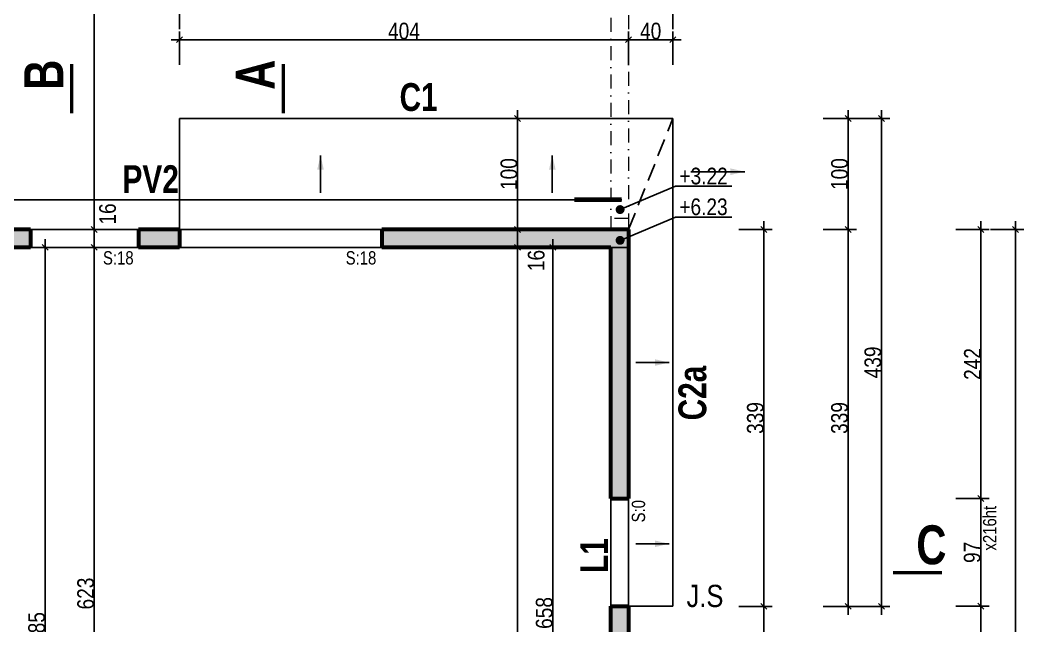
# Model space of a CAD drawing. Header units: centimetres. Extents: x 74297 to 80237, y -23027 to -18827.
# Drawn here: x 76307 to 77211, y -21687 to -21142 of the extents above; entities that cross this region are included whole.
import ezdxf
from ezdxf.enums import TextEntityAlignment as Align

# ---------------------------------------------------------------- set-up
doc = ezdxf.new("R2010")
doc.units = ezdxf.units.CM
doc.header["$LTSCALE"] = 0.5
doc.linetypes.add('CACHE2', pattern=[4.7625, 3.175, -1.5875])
doc.linetypes.add('TIRETPTX2', pattern=[50.8, 25.4, -12.7, 0, -12.7])
doc.layers.get('DEFPOINTS').update_dxf_attribs({"linetype": 'CONTINUOUS'})
for name, color, linetype in [('01_cote_gen', 4, 'CONTINUOUS'), ('01_linteaux', 2, 'CONTINUOUS'), ('01_poch_murs', 253, 'CONTINUOUS'), ('01_poch_poteaux', 250, 'CONTINUOUS'), ('01_texte', 230, 'CONTINUOUS'), ('AA_COTES', 2, 'CONTINUOUS')]:
    doc.layers.add(name, color=color, linetype=linetype)
doc.layers.add('01_murs_coup', color=5, linetype='CONTINUOUS', lineweight=60)
doc.layers.add('01_tram_axes', color=2, linetype='TIRETPTX2', lineweight=9)
doc.styles.add('Arial Narrow', font='ARIALN.TTF')
doc.styles.add('impact', font='impact.ttf')
doc.styles.add('MATTE_TXT', font='arial.ttf')
doc.styles.add('STYLE2', font='ARIALN.TTF')
doc.dimstyles.new('JB50', dxfattribs={"dimscale": 0.1, "dimtxt": 150, "dimasz": 15, "dimexe": 0.1, "dimexo": 0.1, "dimgap": 0.09, "dimtad": 1, "dimdec": 1, "dimdsep": 46, "dimtxsty": 'STYLE2', "dimblk1": 'BOND_G', "dimblk2": 'BOND_D', "dimsah": 1, "dimcen": 1.5, "dimdle": 0.01, "dimse1": 1, "dimse2": 1, "dimclrd": 4, "dimclre": 2, "dimclrt": 6, "dimazin": 2, "dimtfac": 2.333333, "dimtdec": 1, "dimtix": 1, "dimtmove": 2, "dimatfit": 3, "dimldrblk": 'BOND_G', "dimfxl": 1, "dimtolj": 1, "dimtzin": 0, "dimarcsym": 0})

# ---------------------------------------------------------------- blocks, each defined once
blk = doc.blocks.new('BOND_G')
at = {"layer": 'AA_COTES', "color": 0}
for p, q in [((0, -5), (0, 15)), ((5, 0), (-5, 0)), ((1.77, 1.77), (-1.77, -1.77))]:
    blk.add_line(p, q, dxfattribs=at)
blk = doc.blocks.new('BOND_D')
at = {"layer": 'AA_COTES', "color": 0}
for p, q in [((5, 0), (-5, 0)), ((-1.77, -1.77), (1.77, 1.77)), ((0, 5), (0, -15))]:
    blk.add_line(p, q, dxfattribs=at)
blk = doc.blocks.new('*D42')
at = {"layer": '01_cote_gen', "color": 4, "lineweight": -2, "ltscale": 2, "transparency": 16777216}
blk.add_line((77171.73, -21670.83), (77171.73, -21763.83), dxfattribs=at)
at = {"layer": 'DEFPOINTS', "color": 0, "ltscale": 2, "transparency": 16777216}
for p in [(77139.9, -21669.33), (77149.23, -21765.33), (77171.73, -21765.33)]:
    blk.add_point(p, dxfattribs=at)
at = {"layer": '01_cote_gen', "color": 4, "lineweight": -2, "ltscale": 2, "transparency": 16777216, "xscale": 1.5, "yscale": 1.5, "zscale": 1.5}
for name, p, rotation in [('BOND_G', (77171.73, -21669.33), 90), ('BOND_D', (77171.73, -21765.33), 270)]:
    blk.add_blockref(name, p, dxfattribs=dict(at, rotation=rotation))
at = {"layer": '01_cote_gen', "color": 6, "ltscale": 2, "transparency": 16777216, "insert": (77164.06, -21717.33), "char_height": 15, "attachment_point": 5, "rotation": 90, "style": 'STYLE2'}
blk.add_mtext('\\A1;96', dxfattribs=at)
blk = doc.blocks.new('*D11')
at = {"layer": '01_cote_gen', "color": 4, "lineweight": -2, "ltscale": 2, "transparency": 16777216}
blk.add_line((77171.73, -21573.83), (77171.73, -21667.83), dxfattribs=at)
at = {"layer": 'DEFPOINTS', "color": 0, "ltscale": 2, "transparency": 16777216}
for p in [(77149.23, -21572.33), (77139.9, -21669.33), (77171.73, -21669.33)]:
    blk.add_point(p, dxfattribs=at)
at = {"layer": '01_cote_gen', "color": 4, "lineweight": -2, "ltscale": 2, "transparency": 16777216, "xscale": 1.5, "yscale": 1.5, "zscale": 1.5}
for name, p, rotation in [('BOND_G', (77171.73, -21572.33), 90), ('BOND_D', (77171.73, -21669.33), 270)]:
    blk.add_blockref(name, p, dxfattribs=dict(at, rotation=rotation))
at = {"layer": '01_cote_gen', "color": 6, "ltscale": 2, "transparency": 16777216, "insert": (77164.06, -21620.83), "char_height": 15, "attachment_point": 5, "rotation": 90, "style": 'STYLE2'}
blk.add_mtext('\\A1;97', dxfattribs=at)
blk = doc.blocks.new('*D7')
at = {"layer": '01_cote_gen', "color": 4, "lineweight": -2, "transparency": 16777216}
blk.add_line((77171.73, -21331.79), (77171.73, -21570.83), dxfattribs=at)
at = {"layer": 'DEFPOINTS', "color": 0, "transparency": 16777216}
for p in [(77164.23, -21330.29), (77149.23, -21572.33), (77171.73, -21572.33)]:
    blk.add_point(p, dxfattribs=at)
at = {"layer": '01_cote_gen', "color": 4, "lineweight": -2, "transparency": 16777216, "xscale": 1.5, "yscale": 1.5, "zscale": 1.5}
for name, p, rotation in [('BOND_G', (77171.73, -21330.29), 90), ('BOND_D', (77171.73, -21572.33), 270)]:
    blk.add_blockref(name, p, dxfattribs=dict(at, rotation=rotation))
at = {"layer": '01_cote_gen', "color": 6, "transparency": 16777216, "insert": (77164.19, -21451.31), "char_height": 15, "attachment_point": 5, "rotation": 90, "style": 'STYLE2'}
blk.add_mtext('\\A1;242', dxfattribs=at)
blk = doc.blocks.new('*D50')
at = {"layer": '01_cote_gen', "color": 4, "lineweight": -2, "transparency": 16777216}
blk.add_line((76373.96, -21967.89), (76373.96, -21347.89), dxfattribs=at)
at = {"layer": 'DEFPOINTS', "color": 0, "transparency": 16777216}
for p in [(76373.96, -21346.39), (76440.05, -21346.39), (76396.46, -21969.39)]:
    blk.add_point(p, dxfattribs=at)
at = {"layer": '01_cote_gen', "color": 4, "lineweight": -2, "transparency": 16777216, "xscale": 1.5, "yscale": 1.5, "zscale": 1.5}
for name, p, rotation in [('BOND_D', (76373.96, -21346.39), 90), ('BOND_G', (76373.96, -21969.39), 270)]:
    blk.add_blockref(name, p, dxfattribs=dict(at, rotation=rotation))
at = {"layer": '01_cote_gen', "color": 6, "transparency": 16777216, "insert": (76366.3, -21657.89), "char_height": 15, "attachment_point": 5, "rotation": 90, "style": 'STYLE2'}
blk.add_mtext('\\A1;623', dxfattribs=at)
blk = doc.blocks.new('*D51')
at = {"layer": '01_cote_gen', "color": 4, "lineweight": -2, "transparency": 16777216}
blk.add_line((76373.96, -21344.89), (76373.96, -21331.89), dxfattribs=at)
at = {"layer": 'DEFPOINTS', "color": 0, "transparency": 16777216}
for p in [(76373.96, -21330.39), (76489.2, -21330.39), (76489.2, -21346.39)]:
    blk.add_point(p, dxfattribs=at)
at = {"layer": '01_cote_gen', "color": 4, "lineweight": -2, "transparency": 16777216, "xscale": 1.5, "yscale": 1.5, "zscale": 1.5}
for name, p, rotation in [('BOND_D', (76373.96, -21330.39), 90), ('BOND_G', (76373.96, -21346.39), 270)]:
    blk.add_blockref(name, p, dxfattribs=dict(at, rotation=rotation))
at = {"layer": '01_cote_gen', "color": 6, "transparency": 16777216, "insert": (76386.04, -21316.32), "char_height": 15, "attachment_point": 5, "rotation": 90, "style": 'STYLE2'}
blk.add_mtext('\\A1;16', dxfattribs=at)
blk = doc.blocks.new('*D52')
at = {"layer": '01_cote_gen', "color": 4, "lineweight": -2, "transparency": 16777216}
blk.add_line((76373.96, -21328.89), (76373.96, -20758.93), dxfattribs=at)
at = {"layer": 'DEFPOINTS', "color": 0, "transparency": 16777216}
for p in [(76373.96, -20757.43), (76412.41, -20757.43), (76449.46, -21330.39)]:
    blk.add_point(p, dxfattribs=at)
at = {"layer": '01_cote_gen', "color": 4, "lineweight": -2, "transparency": 16777216, "xscale": 1.5, "yscale": 1.5, "zscale": 1.5}
for name, p, rotation in [('BOND_D', (76373.96, -20757.43), 90), ('BOND_G', (76373.96, -21330.39), 270)]:
    blk.add_blockref(name, p, dxfattribs=dict(at, rotation=rotation))
at = {"layer": '01_cote_gen', "color": 6, "transparency": 16777216, "insert": (76366.3, -21043.91), "char_height": 15, "attachment_point": 5, "rotation": 90, "style": 'STYLE2'}
blk.add_mtext('\\A1;573', dxfattribs=at)
blk = doc.blocks.new('*D68')
at = {"layer": '01_cote_gen', "color": 4, "lineweight": -2, "transparency": 16777216}
blk.add_line((76329.88, -21347.89), (76329.88, -22029.89), dxfattribs=at)
at = {"layer": 'DEFPOINTS', "color": 0, "transparency": 16777216}
for p in [(76329.88, -21346.39), (76307.38, -22031.39), (76329.88, -22031.39)]:
    blk.add_point(p, dxfattribs=at)
at = {"layer": '01_cote_gen', "color": 4, "lineweight": -2, "transparency": 16777216, "xscale": 1.5, "yscale": 1.5, "zscale": 1.5}
for name, p, rotation in [('BOND_G', (76329.88, -21346.39), 90), ('BOND_D', (76329.88, -22031.39), 270)]:
    blk.add_blockref(name, p, dxfattribs=dict(at, rotation=rotation))
at = {"layer": '01_cote_gen', "color": 6, "transparency": 16777216, "insert": (76322.21, -21688.89), "char_height": 15, "attachment_point": 5, "rotation": 90, "style": 'STYLE2'}
blk.add_mtext('\\A1;685', dxfattribs=at)
blk = doc.blocks.new('*D104')
at = {"layer": '01_cote_gen', "color": 4, "lineweight": -2, "transparency": 16777216}
blk.add_line((76634.22, -21095.77), (76853.22, -21095.77), dxfattribs=at)
at = {"layer": 'DEFPOINTS', "color": 0, "transparency": 16777216}
for p in [(76854.72, -21095.77), (76632.72, -21141.71), (76854.72, -21246.61)]:
    blk.add_point(p, dxfattribs=at)
at = {"layer": '01_cote_gen', "color": 4, "lineweight": -2, "transparency": 16777216, "xscale": 1.5, "yscale": 1.5, "zscale": 1.5, "rotation": 180}
blk.add_blockref('BOND_G', (76632.72, -21095.77), dxfattribs=at)
at = {"layer": '01_cote_gen', "color": 4, "lineweight": -2, "transparency": 16777216, "xscale": 1.5, "yscale": 1.5, "zscale": 1.5}
blk.add_blockref('BOND_D', (76854.72, -21095.77), dxfattribs=at)
at = {"layer": '01_cote_gen', "color": 6, "transparency": 16777216, "insert": (76743.72, -21088.23), "char_height": 15, "attachment_point": 5, "style": 'STYLE2'}
blk.add_mtext('\\A1;222', dxfattribs=at)
blk = doc.blocks.new('*D106')
at = {"layer": '01_cote_gen', "color": 4, "lineweight": -2, "transparency": 16777216}
for p, q in [((76837.22, -21067.36), (76835.72, -21067.36)), ((76854.72, -21067.36), (76838.72, -21067.36)), ((76856.22, -21067.36), (76857.72, -21067.36))]:
    blk.add_line(p, q, dxfattribs=at)
at = {"layer": 'DEFPOINTS', "color": 0, "transparency": 16777216}
for p in [(76838.72, -21067.36), (76838.72, -21165.31), (76854.72, -21165.31)]:
    blk.add_point(p, dxfattribs=at)
at = {"layer": '01_cote_gen', "color": 4, "lineweight": -2, "transparency": 16777216, "xscale": 1.5, "yscale": 1.5, "zscale": 1.5}
blk.add_blockref('BOND_D', (76838.72, -21067.36), dxfattribs=at)
at = {"layer": '01_cote_gen', "color": 4, "lineweight": -2, "transparency": 16777216, "xscale": 1.5, "yscale": 1.5, "zscale": 1.5, "rotation": 180}
blk.add_blockref('BOND_G', (76854.72, -21067.36), dxfattribs=at)
at = {"layer": '01_cote_gen', "color": 6, "transparency": 16777216, "insert": (76846.72, -21059.69), "char_height": 15, "attachment_point": 5, "style": 'STYLE2'}
blk.add_mtext('\\A1;16', dxfattribs=at)
blk = doc.blocks.new('*D111')
at = {"layer": '01_cote_gen', "color": 4, "lineweight": -2, "transparency": 16777216}
blk.add_line((75667.22, -21127.46), (76449.22, -21127.46), dxfattribs=at)
at = {"layer": 'DEFPOINTS', "color": 0, "transparency": 16777216}
for p in [(76450.72, -21127.46), (75665.72, -21181.99), (76450.72, -21230.39)]:
    blk.add_point(p, dxfattribs=at)
at = {"layer": '01_cote_gen', "color": 4, "lineweight": -2, "transparency": 16777216, "xscale": 1.5, "yscale": 1.5, "zscale": 1.5, "rotation": 180}
blk.add_blockref('BOND_G', (75665.72, -21127.46), dxfattribs=at)
at = {"layer": '01_cote_gen', "color": 4, "lineweight": -2, "transparency": 16777216, "xscale": 1.5, "yscale": 1.5, "zscale": 1.5}
blk.add_blockref('BOND_D', (76450.72, -21127.46), dxfattribs=at)
at = {"layer": '01_cote_gen', "color": 6, "transparency": 16777216, "insert": (76058.22, -21119.79), "char_height": 15, "attachment_point": 5, "style": 'STYLE2'}
blk.add_mtext('\\A1;785', dxfattribs=at)
blk = doc.blocks.new('*D112')
at = {"layer": '01_cote_gen', "color": 4, "lineweight": -2, "transparency": 16777216}
blk.add_line((76452.22, -21127.46), (76893.22, -21127.46), dxfattribs=at)
at = {"layer": 'DEFPOINTS', "color": 0, "transparency": 16777216}
for p in [(76894.72, -21127.46), (76450.72, -21230.39), (76894.72, -21230.39)]:
    blk.add_point(p, dxfattribs=at)
at = {"layer": '01_cote_gen', "color": 4, "lineweight": -2, "transparency": 16777216, "xscale": 1.5, "yscale": 1.5, "zscale": 1.5, "rotation": 180}
blk.add_blockref('BOND_G', (76450.72, -21127.46), dxfattribs=at)
at = {"layer": '01_cote_gen', "color": 4, "lineweight": -2, "transparency": 16777216, "xscale": 1.5, "yscale": 1.5, "zscale": 1.5}
blk.add_blockref('BOND_D', (76894.72, -21127.46), dxfattribs=at)
at = {"layer": '01_cote_gen', "color": 6, "transparency": 16777216, "insert": (76672.72, -21119.95), "char_height": 15, "attachment_point": 5, "style": 'STYLE2'}
blk.add_mtext('\\A1;444', dxfattribs=at)
blk = doc.blocks.new('*D113')
at = {"layer": '01_cote_gen', "color": 4, "lineweight": -2, "transparency": 16777216}
blk.add_line((76452.22, -21159.49), (76853.22, -21159.49), dxfattribs=at)
at = {"layer": 'DEFPOINTS', "color": 0, "transparency": 16777216}
for p in [(76854.72, -21159.49), (76450.72, -21230.39), (76854.72, -21230.39)]:
    blk.add_point(p, dxfattribs=at)
at = {"layer": '01_cote_gen', "color": 4, "lineweight": -2, "transparency": 16777216, "xscale": 1.5, "yscale": 1.5, "zscale": 1.5, "rotation": 180}
blk.add_blockref('BOND_G', (76450.72, -21159.49), dxfattribs=at)
at = {"layer": '01_cote_gen', "color": 4, "lineweight": -2, "transparency": 16777216, "xscale": 1.5, "yscale": 1.5, "zscale": 1.5}
blk.add_blockref('BOND_D', (76854.72, -21159.49), dxfattribs=at)
at = {"layer": '01_cote_gen', "color": 6, "transparency": 16777216, "insert": (76652.72, -21151.82), "char_height": 15, "attachment_point": 5, "style": 'STYLE2'}
blk.add_mtext('\\A1;404', dxfattribs=at)
blk = doc.blocks.new('*D114')
at = {"layer": '01_cote_gen', "color": 4, "lineweight": -2, "transparency": 16777216}
blk.add_line((76856.22, -21159.49), (76893.22, -21159.49), dxfattribs=at)
at = {"layer": 'DEFPOINTS', "color": 0, "transparency": 16777216}
for p in [(76894.72, -21159.49), (76854.72, -21230.39), (76894.72, -21230.39)]:
    blk.add_point(p, dxfattribs=at)
at = {"layer": '01_cote_gen', "color": 4, "lineweight": -2, "transparency": 16777216, "xscale": 1.5, "yscale": 1.5, "zscale": 1.5, "rotation": 180}
blk.add_blockref('BOND_G', (76854.72, -21159.49), dxfattribs=at)
at = {"layer": '01_cote_gen', "color": 4, "lineweight": -2, "transparency": 16777216, "xscale": 1.5, "yscale": 1.5, "zscale": 1.5}
blk.add_blockref('BOND_D', (76894.72, -21159.49), dxfattribs=at)
at = {"layer": '01_cote_gen', "color": 6, "transparency": 16777216, "insert": (76874.72, -21151.82), "char_height": 15, "attachment_point": 5, "style": 'STYLE2'}
blk.add_mtext('\\A1;40', dxfattribs=at)
blk = doc.blocks.new('*D116')
at = {"layer": '01_cote_gen', "color": 4, "lineweight": -2, "transparency": 16777216}
blk.add_line((77203.09, -21331.79), (77203.09, -22792.83), dxfattribs=at)
at = {"layer": 'DEFPOINTS', "color": 0, "transparency": 16777216}
for p in [(77179.23, -21330.29), (77179.23, -22794.33), (77203.09, -22794.33)]:
    blk.add_point(p, dxfattribs=at)
at = {"layer": '01_cote_gen', "color": 4, "lineweight": -2, "transparency": 16777216, "xscale": 1.5, "yscale": 1.5, "zscale": 1.5}
for name, p, rotation in [('BOND_G', (77203.09, -21330.29), 90), ('BOND_D', (77203.09, -22794.33), 270)]:
    blk.add_blockref(name, p, dxfattribs=dict(at, rotation=rotation))
at = {"layer": '01_cote_gen', "color": 6, "transparency": 16777216, "insert": (77195.42, -22062.31), "char_height": 15, "attachment_point": 5, "rotation": 90, "style": 'STYLE2'}
blk.add_mtext('\\A1;1464', dxfattribs=at)
blk = doc.blocks.new('*D117')
at = {"layer": '01_cote_gen', "color": 4, "lineweight": -2, "transparency": 16777216}
blk.add_line((76754.88, -22774.89), (76754.88, -21347.89), dxfattribs=at)
at = {"layer": 'DEFPOINTS', "color": 0, "transparency": 16777216}
for p in [(76754.88, -21346.39), (76808.59, -21346.39), (76808.59, -22776.39)]:
    blk.add_point(p, dxfattribs=at)
at = {"layer": '01_cote_gen', "color": 4, "lineweight": -2, "transparency": 16777216, "xscale": 1.5, "yscale": 1.5, "zscale": 1.5}
for name, p, rotation in [('BOND_D', (76754.88, -21346.39), 90), ('BOND_G', (76754.88, -22776.39), 270)]:
    blk.add_blockref(name, p, dxfattribs=dict(at, rotation=rotation))
at = {"layer": '01_cote_gen', "color": 6, "transparency": 16777216, "insert": (76747.21, -22061.39), "char_height": 15, "attachment_point": 5, "rotation": 90, "style": 'STYLE2'}
blk.add_mtext('\\A1;1430', dxfattribs=at)
blk = doc.blocks.new('*D118')
at = {"layer": '01_cote_gen', "color": 4, "lineweight": -2, "transparency": 16777216}
blk.add_line((76754.88, -21344.89), (76754.88, -21331.89), dxfattribs=at)
at = {"layer": 'DEFPOINTS', "color": 0, "transparency": 16777216}
for p in [(76754.88, -21330.39), (76787.08, -21330.39), (76787.08, -21346.39)]:
    blk.add_point(p, dxfattribs=at)
at = {"layer": '01_cote_gen', "color": 4, "lineweight": -2, "transparency": 16777216, "xscale": 1.5, "yscale": 1.5, "zscale": 1.5}
for name, p, rotation in [('BOND_D', (76754.88, -21330.39), 90), ('BOND_G', (76754.88, -21346.39), 270)]:
    blk.add_blockref(name, p, dxfattribs=dict(at, rotation=rotation))
at = {"layer": '01_cote_gen', "color": 6, "transparency": 16777216, "insert": (76771.77, -21358.23), "char_height": 15, "attachment_point": 5, "rotation": 90, "style": 'STYLE2'}
blk.add_mtext('\\A1;16', dxfattribs=at)
blk = doc.blocks.new('*D119')
at = {"layer": '01_cote_gen', "color": 4, "lineweight": -2, "transparency": 16777216}
blk.add_line((76754.88, -21328.89), (76754.88, -21231.89), dxfattribs=at)
at = {"layer": 'DEFPOINTS', "color": 0, "transparency": 16777216}
for p in [(76754.88, -21230.39), (76776.15, -21230.39), (76776.15, -21330.39)]:
    blk.add_point(p, dxfattribs=at)
at = {"layer": '01_cote_gen', "color": 4, "lineweight": -2, "transparency": 16777216, "xscale": 1.5, "yscale": 1.5, "zscale": 1.5}
for name, p, rotation in [('BOND_D', (76754.88, -21230.39), 90), ('BOND_G', (76754.88, -21330.39), 270)]:
    blk.add_blockref(name, p, dxfattribs=dict(at, rotation=rotation))
at = {"layer": '01_cote_gen', "color": 6, "transparency": 16777216, "insert": (76747.21, -21280.39), "char_height": 15, "attachment_point": 5, "rotation": 90, "style": 'STYLE2'}
blk.add_mtext('\\A1;100', dxfattribs=at)
blk = doc.blocks.new('*D308')
at = {"layer": '01_cote_gen', "color": 4, "lineweight": -2, "transparency": 16777216}
blk.add_line((76786.65, -22002.87), (76786.65, -21347.89), dxfattribs=at)
at = {"layer": 'DEFPOINTS', "color": 0, "transparency": 16777216}
for p in [(76786.65, -21346.39), (76804.55, -21346.39), (76827.62, -22004.37)]:
    blk.add_point(p, dxfattribs=at)
at = {"layer": '01_cote_gen', "color": 4, "lineweight": -2, "transparency": 16777216, "xscale": 1.5, "yscale": 1.5, "zscale": 1.5}
for name, p, rotation in [('BOND_D', (76786.65, -21346.39), 90), ('BOND_G', (76786.65, -22004.37), 270)]:
    blk.add_blockref(name, p, dxfattribs=dict(at, rotation=rotation))
at = {"layer": '01_cote_gen', "color": 6, "transparency": 16777216, "insert": (76778.98, -21675.38), "char_height": 15, "attachment_point": 5, "rotation": 90, "style": 'STYLE2'}
blk.add_mtext('\\A1;658', dxfattribs=at)
blk = doc.blocks.new('*D309')
at = {"layer": '01_cote_gen', "color": 4, "lineweight": -2, "transparency": 16777216}
blk.add_line((77082.36, -21231.89), (77082.36, -21667.93), dxfattribs=at)
at = {"layer": 'DEFPOINTS', "color": 0, "transparency": 16777216}
for p in [(76894.72, -21230.39), (77029.89, -21669.43), (77082.36, -21669.43)]:
    blk.add_point(p, dxfattribs=at)
at = {"layer": '01_cote_gen', "color": 4, "lineweight": -2, "transparency": 16777216, "xscale": 1.5, "yscale": 1.5, "zscale": 1.5}
for name, p, rotation in [('BOND_G', (77082.36, -21230.39), 90), ('BOND_D', (77082.36, -21669.43), 270)]:
    blk.add_blockref(name, p, dxfattribs=dict(at, rotation=rotation))
at = {"layer": '01_cote_gen', "color": 6, "transparency": 16777216, "insert": (77074.69, -21449.91), "char_height": 15, "attachment_point": 5, "rotation": 90, "style": 'STYLE2'}
blk.add_mtext('\\A1;439', dxfattribs=at)
blk = doc.blocks.new('*D310')
at = {"layer": '01_cote_gen', "color": 4, "lineweight": -2, "transparency": 16777216}
blk.add_line((77052.39, -21231.89), (77052.39, -21328.89), dxfattribs=at)
at = {"layer": 'DEFPOINTS', "color": 0, "transparency": 16777216}
for p in [(76894.72, -21230.39), (76826.6, -21330.39), (77052.39, -21330.39)]:
    blk.add_point(p, dxfattribs=at)
at = {"layer": '01_cote_gen', "color": 4, "lineweight": -2, "transparency": 16777216, "xscale": 1.5, "yscale": 1.5, "zscale": 1.5}
for name, p, rotation in [('BOND_G', (77052.39, -21230.39), 90), ('BOND_D', (77052.39, -21330.39), 270)]:
    blk.add_blockref(name, p, dxfattribs=dict(at, rotation=rotation))
at = {"layer": '01_cote_gen', "color": 6, "transparency": 16777216, "insert": (77044.73, -21280.39), "char_height": 15, "attachment_point": 5, "rotation": 90, "style": 'STYLE2'}
blk.add_mtext('\\A1;100', dxfattribs=at)
blk = doc.blocks.new('*D311')
at = {"layer": '01_cote_gen', "color": 4, "lineweight": -2, "transparency": 16777216}
blk.add_line((77052.39, -21331.89), (77052.39, -21667.93), dxfattribs=at)
at = {"layer": 'DEFPOINTS', "color": 0, "transparency": 16777216}
for p in [(77029.89, -21330.39), (77029.89, -21669.43), (77052.39, -21669.43)]:
    blk.add_point(p, dxfattribs=at)
at = {"layer": '01_cote_gen', "color": 4, "lineweight": -2, "transparency": 16777216, "xscale": 1.5, "yscale": 1.5, "zscale": 1.5}
for name, p, rotation in [('BOND_G', (77052.39, -21330.39), 90), ('BOND_D', (77052.39, -21669.43), 270)]:
    blk.add_blockref(name, p, dxfattribs=dict(at, rotation=rotation))
at = {"layer": '01_cote_gen', "color": 6, "transparency": 16777216, "insert": (77044.73, -21499.91), "char_height": 15, "attachment_point": 5, "rotation": 90, "style": 'STYLE2'}
blk.add_mtext('\\A1;339', dxfattribs=at)
blk = doc.blocks.new('*D313')
at = {"layer": '01_cote_gen', "color": 4, "lineweight": -2, "transparency": 16777216}
blk.add_line((76976.62, -21331.89), (76976.62, -21667.93), dxfattribs=at)
at = {"layer": 'DEFPOINTS', "color": 0, "transparency": 16777216}
for p in [(76809.8, -21330.39), (76954.12, -21669.43), (76976.62, -21669.43)]:
    blk.add_point(p, dxfattribs=at)
at = {"layer": '01_cote_gen', "color": 4, "lineweight": -2, "transparency": 16777216, "xscale": 1.5, "yscale": 1.5, "zscale": 1.5}
for name, p, rotation in [('BOND_G', (76976.62, -21330.39), 90), ('BOND_D', (76976.62, -21669.43), 270)]:
    blk.add_blockref(name, p, dxfattribs=dict(at, rotation=rotation))
at = {"layer": '01_cote_gen', "color": 6, "transparency": 16777216, "insert": (76968.95, -21499.91), "char_height": 15, "attachment_point": 5, "rotation": 90, "style": 'STYLE2'}
blk.add_mtext('\\A1;339', dxfattribs=at)
blk = doc.blocks.new('*D316')
at = {"layer": '01_cote_gen', "color": 4, "lineweight": -2, "transparency": 16777216}
blk.add_line((76976.62, -21670.93), (76976.62, -22098.84), dxfattribs=at)
at = {"layer": 'DEFPOINTS', "color": 0, "transparency": 16777216}
for p in [(76954.12, -21669.43), (76954.12, -22100.34), (76976.62, -22100.34)]:
    blk.add_point(p, dxfattribs=at)
at = {"layer": '01_cote_gen', "color": 4, "lineweight": -2, "transparency": 16777216, "xscale": 1.5, "yscale": 1.5, "zscale": 1.5}
for name, p, rotation in [('BOND_G', (76976.62, -21669.43), 90), ('BOND_D', (76976.62, -22100.34), 270)]:
    blk.add_blockref(name, p, dxfattribs=dict(at, rotation=rotation))
at = {"layer": '01_cote_gen', "color": 6, "transparency": 16777216, "insert": (76968.95, -21884.88), "char_height": 15, "attachment_point": 5, "rotation": 90, "style": 'STYLE2'}
blk.add_mtext('\\A1;431', dxfattribs=at)

msp = doc.modelspace()

# ---------------------------------------------------------------- hatches: boundary and pattern name
at = {"layer": '01_poch_murs'}
h = msp.add_hatch(color=256, dxfattribs=at)
h.dxf.hatch_style = 1
h.paths.add_polyline_path([(75336.72, -21346.39), (75320.72, -21346.39), (75320.72, -21526.32), (75336.72, -21526.32)])
h.paths.add_polyline_path([(75336.72, -21623.32), (75320.72, -21623.32), (75320.72, -21670.32), (75336.72, -21670.32)])
h.paths.add_polyline_path([(75336.72, -21862.32), (75320.72, -21862.32), (75320.72, -22057.32), (75336.72, -22057.32)])
h.paths.add_polyline_path([(75336.74, -22249.32), (75320.8, -22249.31), (75320.8, -22249.32), (75320.71, -22565.32), (75320.75, -22565.32), (75336.71, -22565.32)])
h.paths.add_polyline_path([(75740.72, -22776.38), (75336.72, -22776.32), (75336.73, -22662.32), (75320.73, -22662.32), (75320.72, -22794.32), (75740.72, -22794.38)])
h.paths.add_polyline_path([(76025.72, -22776.42), (75990.72, -22776.42), (75990.72, -22543.36), (76025.72, -22543.36), (76025.72, -22174.34), (76007.75, -22174.34), (76007.72, -22525.36), (75972.72, -22525.36), (75972.72, -22776.41), (75837.72, -22776.39), (75837.72, -22794.42), (76025.72, -22794.42)])
h.paths.add_polyline_path([(76025.72, -22049.34), (76007.76, -22049.34), (76007.75, -22072.34), (76025.72, -22072.34)])
h.paths.add_polyline_path([(76202.72, -22049.34), (76184.72, -22049.34), (76184.72, -22225.4), (76149.72, -22225.39), (76149.72, -22371.33), (76167.72, -22371.33), (76167.72, -22243.39), (76202.72, -22243.39)])
h.paths.add_polyline_path([(76167.72, -22473.33), (76149.72, -22473.33), (76149.72, -22794.4), (76331.73, -22794.39), (76331.73, -22776.39), (76167.72, -22776.39)])
h.paths.add_polyline_path([(76854.72, -22628.33), (76838.72, -22628.33), (76838.72, -22776.39), (76428.73, -22776.39), (76428.73, -22794.39), (76854.73, -22794.39)])
h.paths.add_polyline_path([(76854.72, -22292.54), (76838.72, -22292.54), (76838.72, -22531.35), (76854.72, -22531.35)])
h.paths.add_polyline_path([(76854.72, -21957.34), (76838.72, -21957.34), (76838.72, -22100.34), (76854.72, -22100.34)])
h.paths.add_polyline_path([(76854.72, -21669.33), (76838.72, -21669.33), (76838.72, -21765.33), (76854.72, -21765.33)])
h.paths.add_polyline_path([(76854.72, -21346.39), (76838.72, -21346.39), (76838.72, -21572.33), (76854.72, -21572.33)])
at = {"layer": '01_poch_poteaux'}
h = msp.add_hatch(color=256, dxfattribs=at)
h.dxf.hatch_style = 1
h.paths.add_polyline_path([(75483.72, -21330.39), (75320.72, -21330.39), (75320.72, -21330.41), (75320.72, -21330.39), (75320.72, -21346.39), (75336.72, -21346.39), (75483.72, -21346.39)])
h.paths.add_polyline_path([(75739.72, -21330.39), (75665.72, -21330.39), (75665.72, -21346.39), (75739.72, -21346.39)])
h.paths.add_polyline_path([(76316.72, -21330.39), (75836.72, -21330.39), (75836.72, -21346.39), (76078.72, -21346.39), (76078.72, -22031.39), (76007.76, -22031.39), (76007.76, -22049.34), (76025.72, -22049.34), (76184.72, -22049.34), (76202.72, -22049.34), (76202.72, -22031.39), (76096.72, -22031.39), (76096.72, -21346.39), (76316.72, -21346.39)])
h.paths.add_polyline_path([(76854.72, -21330.39), (76632.72, -21330.39), (76632.72, -21346.39), (76838.72, -21346.39), (76854.72, -21346.39)])
h.paths.add_polyline_path([(76450.72, -21330.39), (76413.72, -21330.39), (76413.72, -21346.39), (76450.72, -21346.39)])

# ---------------------------------------------------------------- linework, layer by layer
at = {"layer": '01_linteaux'}
for p, q in [((76450.72, -21230.39), (76894.72, -21230.39)), ((76450.72, -21330.39), (76450.72, -21230.39)), ((76894.72, -21230.39), (76894.72, -21669.33)), ((76316.72, -21330.39), (76413.72, -21330.39)), ((76450.72, -21330.39), (76632.72, -21330.39)), ((76413.72, -21346.39), (76316.72, -21346.39)), ((76632.72, -21346.39), (76450.72, -21346.39)), ((76838.72, -21572.33), (76838.72, -21669.33)), ((76854.72, -21572.33), (76854.72, -21669.33)), ((76854.72, -21669.33), (76894.72, -21669.33))]:
    msp.add_line(p, q, dxfattribs=at)
at = {"layer": '01_linteaux', "linetype": 'CACHE2', "ltscale": 10}
msp.add_line((76854.72, -21330.39), (76894.72, -21230.39), dxfattribs=at)
at = {"layer": '01_murs_coup'}
for p, q in [((76316.72, -21330.39), (75836.72, -21330.39)), ((76316.72, -21330.39), (76316.72, -21346.39)), ((76413.72, -21330.39), (76413.72, -21346.39)), ((76450.72, -21330.39), (76413.72, -21330.39)), ((76450.72, -21330.39), (76450.72, -21346.39)), ((76854.72, -21330.39), (76632.72, -21330.39)), ((76632.72, -21330.39), (76632.72, -21346.39)), ((76854.72, -21330.39), (76854.72, -21572.33)), ((76316.72, -21346.39), (76096.72, -21346.39)), ((76450.72, -21346.39), (76413.72, -21346.39)), ((76838.72, -21346.39), (76632.72, -21346.39)), ((76838.72, -21572.33), (76838.72, -21346.39)), ((76838.72, -21572.33), (76854.72, -21572.33)), ((76838.72, -21765.33), (76838.72, -21669.33)), ((76838.72, -21669.33), (76854.72, -21669.33)), ((76854.72, -21669.33), (76854.72, -21765.33))]:
    msp.add_line(p, q, dxfattribs=at)
at = {"layer": '01_poch_murs'}
msp.add_line((76838.72, -21346.39), (76854.72, -21346.39), dxfattribs=at)
at = {"layer": '01_texte'}
for p, q in [((76577.6, -21263.59), (76577.6, -21297.44)), ((76786.21, -21263.59), (76786.21, -21297.44)), ((76959.3, -21278.28), (76910.77, -21278.28)), ((76897.1, -21291.43), (76847.2, -21312.38)), ((76947.66, -21291.43), (76897.1, -21291.43)), ((76184.82, -21303.47), (76848.66, -21303.47)), ((76897.1, -21319.12), (76847.2, -21340.08)), ((76947.66, -21319.12), (76897.1, -21319.12)), ((76891.28, -21450.01), (76861.27, -21450.01)), ((76891.28, -21613.12), (76861.27, -21613.12))]:
    msp.add_line(p, q, dxfattribs=at)
for points, const_width in [([(76353.72, -21181.38), (76353.72, -21225.64)], 3), ([(76544.02, -21181.38), (76544.02, -21225.64)], 3), ([(76848.66, -21303.47), (76806.09, -21303.47)], 4), ([(77136.96, -21639.2), (77092.71, -21639.2)], 3)]:
    msp.add_lwpolyline(points, dxfattribs=dict(at, const_width=const_width))
at = {"layer": '01_texte', "const_width": 4}
for points in [[(76849.2, -21312.38, -1), (76845.2, -21312.38, -1)], [(76849.2, -21340.08, -1), (76845.2, -21340.08, -1)]]:
    msp.add_lwpolyline(points, format="xyb", close=True, dxfattribs=at)
at = {"layer": '01_texte'}
for points in [[(76577.6, -21263.59), (76574.62, -21276.37), (76577.6, -21276.37)], [(76577.6, -21263.59), (76580.58, -21276.37), (76577.6, -21276.37)], [(76786.21, -21263.59), (76783.23, -21276.37), (76786.21, -21276.37)], [(76786.21, -21263.59), (76789.19, -21276.37), (76786.21, -21276.37)], [(76959.3, -21278.28), (76946.51, -21275.3), (76946.51, -21278.28)], [(76959.3, -21278.28), (76946.51, -21281.26), (76946.51, -21278.28)], [(76891.28, -21450.01), (76878.49, -21447.03), (76878.49, -21450.01)], [(76891.28, -21450.01), (76878.49, -21452.99), (76878.49, -21450.01)], [(76891.28, -21613.12), (76878.49, -21610.14), (76878.49, -21613.12)], [(76891.28, -21613.12), (76878.49, -21616.1), (76878.49, -21613.12)]]:
    msp.add_solid(points, dxfattribs=at)
at = {"layer": '01_tram_axes'}
for p, q in [((76854.72, -20729.33), (76854.72, -21330.39)), ((76838.72, -20757.33), (76838.72, -21330.39)), ((76854.72, -21320.39), (76838.72, -21320.39))]:
    msp.add_line(p, q, dxfattribs=at)

# ---------------------------------------------------------------- texts
at = {"layer": '01_texte', "style": 'impact'}
for s, height, rotation, p in [('B', 35, 90, (76356.57, -21191.04)), ('A', 35, 90, (76546.87, -21191.04)), ('C2a', 25, 90, (76932.22, -21477.48)), ('C', 35, 0, (77127.3, -21642.05)), ('L1', 25, 90, (76843.89, -21623.81))]:
    msp.add_text(s, height=height, rotation=rotation, dxfattribs=at).set_placement(p, align=Align.BOTTOM_CENTER)
for s, p in [('C1', (76665.89, -21231.1)), ('PV2', (76424.76, -21304.97))]:
    msp.add_text(s, height=25, dxfattribs=at).set_placement(p, align=Align.BOTTOM_CENTER)
at = {"layer": '01_texte', "style": 'Arial Narrow'}
for s, height, p in [('+3.22', 15, (76900.59, -21289.68)), ('+6.23', 15, (76900.49, -21317.37)), ('J.S', 20, (76907.06, -21670.05))]:
    msp.add_text(s, height=height, dxfattribs=at).set_placement(p)
at = {"layer": '01_texte', "style": 'MATTE_TXT', "width": 0.8}
for p in [(76395.62, -21365.42), (76614.02, -21365.42)]:
    msp.add_text('S:18', height=12, dxfattribs=at).set_placement(p, align=Align.BOTTOM_CENTER)
for s, p in [('S:0', (76873.28, -21583.81)), ('x216ht', (77189.36, -21599.1))]:
    msp.add_text(s, height=12, rotation=90, dxfattribs=at).set_placement(p, align=Align.BOTTOM_CENTER)

# ---------------------------------------------------------------- dimensions: what is measured, and where the dimension line sits
at = {"layer": '01_cote_gen'}
for base, p1, p2, picture, middle in [((76373.96, -20757.43), (76449.46, -21330.39), (76412.41, -20757.43), '*D52', (76366.3, -21043.91)), ((76754.88, -21230.39), (76776.15, -21330.39), (76776.15, -21230.39), '*D119', (76747.21, -21280.39)), ((77052.39, -21330.39), (76894.72, -21230.39), (76826.6, -21330.39), '*D310', (77044.73, -21280.39)), ((77082.36, -21669.43), (76894.72, -21230.39), (77029.89, -21669.43), '*D309', (77074.69, -21449.91)), ((76976.62, -21669.43), (76809.8, -21330.39), (76954.12, -21669.43), '*D313', (76968.95, -21499.91)), ((77052.39, -21669.43), (77029.89, -21330.39), (77029.89, -21669.43), '*D311', (77044.73, -21499.91)), ((77171.73, -21572.33), (77164.23, -21330.29), (77149.23, -21572.33), '*D7', (77164.19, -21451.31)), ((77203.09, -22794.33), (77179.23, -21330.29), (77179.23, -22794.33), '*D116', (77195.42, -22062.31)), ((76329.88, -22031.39), (76329.88, -21346.39), (76307.38, -22031.39), '*D68', (76322.21, -21688.89)), ((76373.96, -21346.39), (76396.46, -21969.39), (76440.05, -21346.39), '*D50', (76366.3, -21657.89)), ((76754.88, -21346.39), (76808.59, -22776.39), (76808.59, -21346.39), '*D117', (76747.21, -22061.39)), ((76786.65, -21346.39), (76827.62, -22004.37), (76804.55, -21346.39), '*D308', (76778.98, -21675.38))]:
    dim = msp.add_linear_dim(base=base, p1=p1, p2=p2, angle=90, dimstyle='JB50', dxfattribs=at)
    dim.commit()
    dim.dimension.update_dxf_attribs({"geometry": picture, "text_midpoint": middle})
for base, p1, p2, picture, middle in [((76838.72, -21067.36), (76854.72, -21165.31), (76838.72, -21165.31), '*D106', (76846.72, -21059.69)), ((76854.72, -21095.77), (76632.72, -21141.71), (76854.72, -21246.61), '*D104', (76743.72, -21088.23)), ((76450.72, -21127.46), (75665.72, -21181.99), (76450.72, -21230.39), '*D111', (76058.22, -21119.79)), ((76894.72, -21127.46), (76450.72, -21230.39), (76894.72, -21230.39), '*D112', (76672.72, -21119.95)), ((76854.72, -21159.49), (76450.72, -21230.39), (76854.72, -21230.39), '*D113', (76652.72, -21151.82)), ((76894.72, -21159.49), (76854.72, -21230.39), (76894.72, -21230.39), '*D114', (76874.72, -21151.82))]:
    dim = msp.add_linear_dim(base=base, p1=p1, p2=p2, dimstyle='JB50', dxfattribs=at)
    dim.commit()
    dim.dimension.update_dxf_attribs({"geometry": picture, "text_midpoint": middle})
for base, p1, p2, picture, middle in [((76373.96, -21330.39), (76489.2, -21346.39), (76489.2, -21330.39), '*D51', (76386.04, -21316.32)), ((76754.88, -21330.39), (76787.08, -21346.39), (76787.08, -21330.39), '*D118', (76771.77, -21358.23))]:
    dim = msp.add_linear_dim(base=base, p1=p1, p2=p2, angle=90, dimstyle='JB50', dxfattribs=at)
    dim.commit()
    dim.dimension.update_dxf_attribs({"geometry": picture, "text_midpoint": middle, "dimtype": 160})
at = {"layer": '01_cote_gen', "ltscale": 2}
for base, p1, p2, picture, middle in [((77171.73, -21669.33), (77149.23, -21572.33), (77139.9, -21669.33), '*D11', (77164.06, -21620.83)), ((77171.73, -21765.33), (77139.9, -21669.33), (77149.23, -21765.33), '*D42', (77164.06, -21717.33))]:
    dim = msp.add_linear_dim(base=base, p1=p1, p2=p2, angle=90, dimstyle='JB50', dxfattribs=at)
    dim.commit()
    dim.dimension.update_dxf_attribs({"geometry": picture, "text_midpoint": middle})
at = {"layer": '01_cote_gen'}
dim = msp.add_linear_dim(base=(76976.62, -22100.34), p1=(76954.12, -21669.43), p2=(76954.12, -22100.34), angle=90, text='431', dimstyle='JB50', dxfattribs=at)
dim.commit()
dim.dimension.update_dxf_attribs({"geometry": '*D316', "text_midpoint": (76968.95, -21884.88)})

doc.saveas('drawing.dxf')
